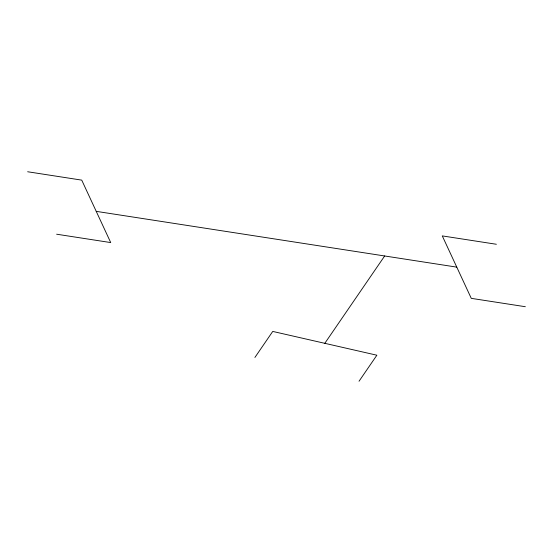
<?xml version="1.0" encoding="UTF-8"?>
<svg xmlns="http://www.w3.org/2000/svg" width="553" height="553" viewBox="0 0 553 553"><rect width="100%" height="100%" fill="white"/><g stroke="black" fill="none" stroke-linecap="round" stroke-linejoin="round"><path stroke-width="0.83" d="M254.905 357.459L272.74 331.427L376.87 355.213L359.028 381.245M324.805 343.316L384.667 255.97M27.65 171.755L81.733 180.126L110.718 242.573L56.634 234.209M496.366 244.267L442.282 235.903L471.267 298.35L525.35 306.715M96.222 211.35L456.778 267.127"/></g></svg>
